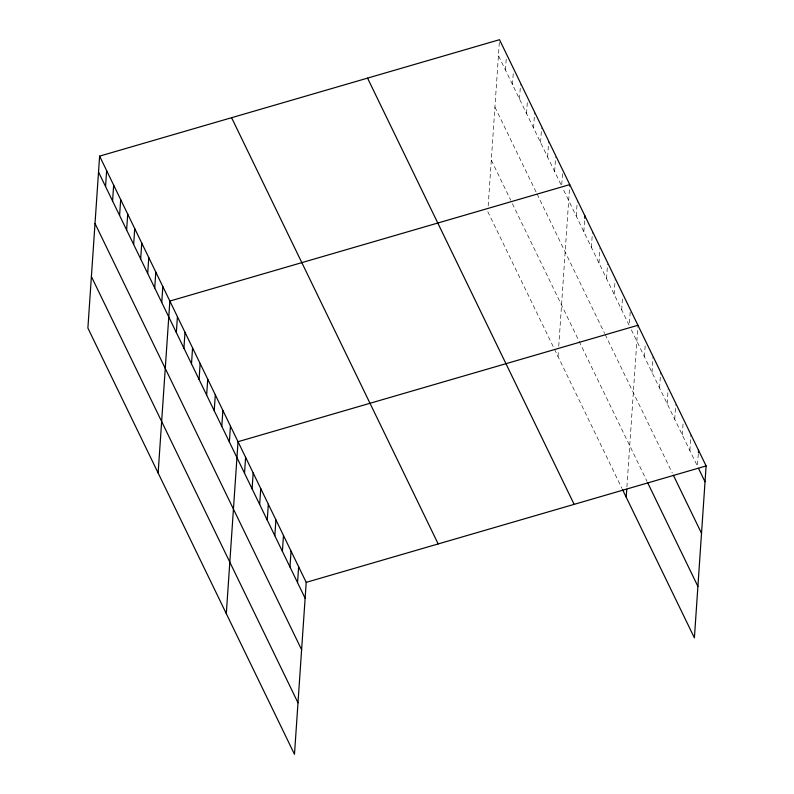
<?xml version="1.0" encoding="UTF-8"?>
<svg xmlns="http://www.w3.org/2000/svg" width="794" height="794" viewBox="0 0 794 794"><rect width="100%" height="100%" fill="white"/><g stroke="black" fill="none" stroke-linecap="round" stroke-linejoin="round"><path stroke-width="0.6" stroke-dasharray="3.97 2.98" d="M488.181 205.914L499.436 40.921M505.46 70.08L506.205 59.084M512.477 84.571L513.232 73.574M519.504 99.061L520.507 84.392M526.531 113.552L527.276 102.555M533.558 128.042L534.64 112.162M540.575 142.533L541.577 127.874M547.602 157.033L548.684 141.143M554.629 171.524L555.631 156.855M562.48 173.787L561.656 186.014L498.434 55.59M558.033 356.556L558.43 350.839M558.738 346.253L569.755 184.615M576.246 216.137L577.248 201.468M583.828 231.759L584.573 220.762M591.401 247.391L592.483 231.501M598.974 263.022L599.976 248.353M606.547 278.644L607.549 263.985M614.129 294.276L615.122 279.607M621.702 309.898L622.446 298.901M630.188 312.092L629.275 325.53L562.728 188.238M626.913 486.911L637.85 326.493M644.43 356.784L645.175 345.787M652.003 372.416L653.085 356.526M659.576 388.048L660.658 372.158M667.149 403.67L668.151 389.01M674.731 419.301L675.724 404.632M682.304 434.933L683.048 423.927M689.877 450.555L690.959 434.665M698.283 453.96L697.45 466.187L630.902 328.885M494.92 107.081L536.526 192.922M537.072 194.034L604.661 333.49M605.207 334.611L672.3 473.035M491.307 160.14L510.76 200.277M512.378 203.621L647.041 481.432M487.794 211.641L621.881 488.28"/><path stroke-width="1.19" d="M99.607 156.13L87.886 328.071L294.485 754.3L306.206 582.359L99.607 156.13L499.515 39.7L706.114 465.929L694.393 637.87L622.427 489.402M105.552 186.511L106.634 170.621M112.579 201.001L113.661 185.121M119.596 215.492L120.688 199.612M126.623 229.992L127.705 214.102M133.65 244.483L134.732 228.593M140.677 258.973L141.759 243.083M147.694 273.464L148.776 257.574M154.721 287.954L155.803 272.064M161.748 302.445L162.83 286.555M158.135 472.986L169.856 301.055L569.755 184.615M176.347 332.567L177.429 316.677M183.92 348.199L185.002 332.309M191.493 363.821L192.575 347.931M199.066 379.453L200.157 363.563M206.648 395.084L207.73 379.195M214.221 410.706L215.303 394.817M221.794 426.338L222.876 410.448M229.367 441.96L230.458 426.08M226.31 613.643L238.031 441.702L637.939 325.272M244.522 473.224L245.604 457.334M252.095 488.846L253.177 472.966M259.668 504.478L260.76 488.588M267.25 520.11L268.332 504.22M274.823 535.732L275.905 519.852M282.396 551.364L283.478 535.474M289.969 566.995L291.051 551.105M297.552 582.617L298.633 566.727M584.741 218.32L584.91 215.869M626.208 497.213L626.764 489.203M698.373 452.739L698.531 450.297M306.206 582.359L706.114 465.929M698.531 468.42L705.032 481.809M673.381 475.259L701.519 533.31M647.576 482.553L697.896 586.369M367.553 78.12L574.141 504.349M231.58 117.71L438.179 543.94M98.525 172.02L305.124 598.249M95.022 223.521L301.611 649.74M91.399 276.58L297.998 702.799"/></g></svg>
